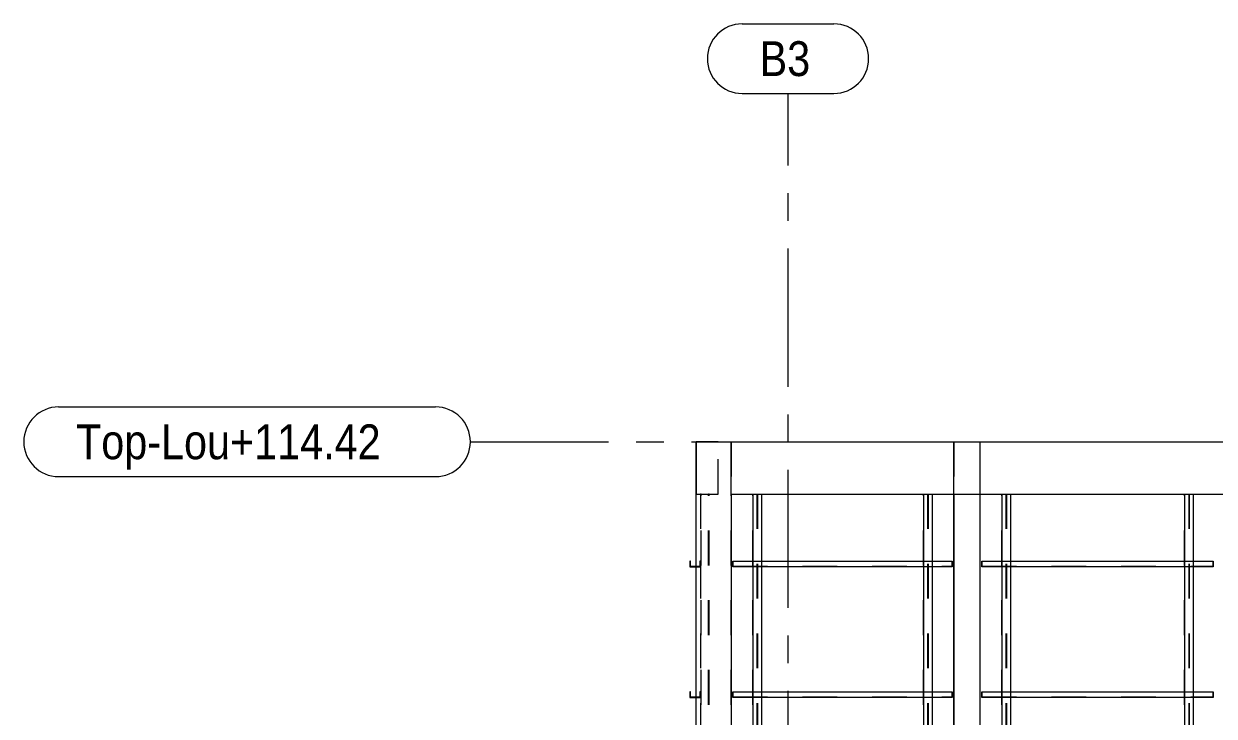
# Model space of a CAD drawing. Header units: millimetres. Extents: x 652937 to 1670132, y 1473552 to 2851037.
# Drawn here: x 663451.75 to 663465.42, y 1524467.35 to 1524475.3 of the extents above; entities that cross this region are included whole.
import ezdxf

# ---------------------------------------------------------------- set-up
doc = ezdxf.new("R2010")
doc.units = ezdxf.units.MM
doc.linetypes.add('XKITLINE00', pattern=[0])
doc.linetypes.add('XKITLINE02', pattern=[4, 2, -2])
doc.layers.add('Part', color=7, linetype='Continuous', lineweight=0)
doc.layers.add('S-GRID', color=7, linetype='Continuous', lineweight=9)
doc.styles.add('Arial', font='arial.ttf')

# ---------------------------------------------------------------- blocks, each defined once
blk = doc.blocks.new('*A771427')
at = {"layer": 'S-GRID', "color": 7, "linetype": 'XKITLINE00', "lineweight": 0}
for p, q in [((380.354674, 177.586798), (388.292174, 177.586798)), ((389.879674, 177.586798), (391.467174, 177.586798)), ((393.054674, 177.586798), (400.992174, 177.586798)), ((402.579674, 177.586798), (404.167174, 177.586798)), ((405.754674, 177.586798), (413.692174, 177.586798)), ((415.279674, 177.586798), (416.867174, 177.586798)), ((418.454674, 177.586798), (426.392174, 177.586798))]:
    blk.add_line(p, q, dxfattribs=at)
at = {"layer": 'S-GRID', "color": 7, "style": 'Arial', "width": 0.85}
blk.add_text('Top-Lou+114.42', height=2, dxfattribs=at).set_placement((357.70526, 176.586798))
blk = doc.blocks.new('*A772428')
at = {"layer": 'Part', "color": 7, "linetype": 'XKITLINE02', "lineweight": 0}
for p, q in [((395.331558, 177.586798), (395.331483, 177.586798)), ((395.331483, 177.586798), (395.331483, 174.586798)), ((395.331483, 177.586798), (395.331558, 177.586798)), ((395.331558, 174.586798), (395.331483, 174.586798)), ((395.331483, 174.586798), (395.331558, 174.586798))]:
    blk.add_line(p, q, dxfattribs=at)
at = {"layer": 'Part', "color": 7, "linetype": 'XKITLINE00', "lineweight": 0}
for p, q in [((395.331558, 177.586798), (475.101557, 177.586798)), ((395.331558, 174.586798), (395.331558, 177.586798)), ((395.331558, 174.586798), (475.101557, 174.586798))]:
    blk.add_line(p, q, dxfattribs=at)
blk = doc.blocks.new('*A774430')
at = {"layer": 'S-GRID', "color": 7, "linetype": 'XKITLINE00', "lineweight": 0}
for p, q in [((398.60158, 193.448192), (398.60158, 197.586798)), ((398.60158, 190.273192), (398.60158, 191.860692)), ((398.60158, 180.748192), (398.60158, 188.685692)), ((398.60158, 177.573192), (398.60158, 179.160692)), ((398.60158, 168.048192), (398.60158, 175.985692)), ((398.60158, 164.873192), (398.60158, 166.460692)), ((398.60158, 155.348192), (398.60158, 163.285692)), ((398.60158, 152.173192), (398.60158, 153.760692)), ((398.60158, 142.648192), (398.60158, 150.585692)), ((398.60158, 139.473192), (398.60158, 141.060692)), ((398.60158, 129.948192), (398.60158, 137.885692)), ((398.60158, 126.773192), (398.60158, 128.360692)), ((398.60158, 117.248192), (398.60158, 125.185692))]:
    blk.add_line(p, q, dxfattribs=at)
at = {"layer": 'S-GRID', "color": 7, "style": 'Arial', "width": 0.85}
blk.add_text('B3', height=2, dxfattribs=at).set_placement((396.970233, 198.586798))
blk = doc.blocks.new('*A806462')
at = {"layer": 'Part', "color": 7, "linetype": 'XKITLINE02', "lineweight": 0}
for p, q in [((393.621402, 174.586798), (393.581395, 174.586798)), ((393.581402, 174.586798), (393.581402, 142.486798)), ((393.621402, 142.486798), (393.621402, 174.586798)), ((394.081402, 174.586798), (394.041395, 174.586798)), ((394.041402, 142.486798), (394.041402, 174.586798)), ((394.081402, 142.486798), (394.081402, 174.586798)), ((393.581395, 142.486798), (393.621402, 142.486798)), ((394.081402, 142.486798), (394.041395, 142.486798))]:
    blk.add_line(p, q, dxfattribs=at)
blk = doc.blocks.new('*A807463')
at = {"layer": 'Part', "color": 7, "linetype": 'XKITLINE02', "lineweight": 0}
for p, q in [((421.381171, 142.486798), (421.381171, 174.586798)), ((421.381171, 174.586798), (421.881202, 174.586798)), ((421.381174, 142.486798), (421.381174, 174.586798)), ((421.381199, 174.586798), (421.381199, 142.486798)), ((421.616174, 174.586798), (421.616174, 142.486798)), ((421.616199, 174.586798), (421.616199, 142.486798)), ((421.646174, 174.586798), (421.646174, 142.486798)), ((421.646199, 174.586798), (421.646199, 142.486798)), ((421.881171, 174.586798), (421.881171, 142.486798)), ((421.881174, 174.586798), (421.881174, 142.486798)), ((421.881199, 174.586798), (421.881199, 142.486798)), ((421.381202, 170.736798), (421.381202, 170.411798)), ((421.881202, 170.736798), (421.881202, 170.411798)), ((421.381202, 163.236798), (421.381202, 162.911798)), ((421.881202, 163.236798), (421.881202, 162.911798)), ((421.381202, 155.736798), (421.381202, 155.411798)), ((421.881202, 155.736798), (421.881202, 155.411798)), ((421.381202, 148.236798), (421.381202, 147.911798)), ((421.881202, 148.236798), (421.881202, 147.911798)), ((421.881202, 142.486798), (421.381171, 142.486798))]:
    blk.add_line(p, q, dxfattribs=at)
at = {"layer": 'Part', "color": 7, "linetype": 'XKITLINE00', "lineweight": 0}
for p, q in [((421.381202, 174.586798), (421.381202, 170.736798)), ((421.881202, 174.586798), (421.881202, 170.736798)), ((421.381202, 170.411798), (421.381202, 163.236798)), ((421.881202, 170.411798), (421.881202, 163.236798)), ((421.381202, 162.911798), (421.381202, 155.736798)), ((421.881202, 162.911798), (421.881202, 155.736798)), ((421.381202, 155.411798), (421.381202, 148.236798)), ((421.881202, 155.411798), (421.881202, 148.236798)), ((421.381202, 147.911798), (421.381202, 142.486798)), ((421.881202, 147.911798), (421.881202, 142.486798))]:
    blk.add_line(p, q, dxfattribs=at)
blk = doc.blocks.new('*A808464')
at = {"layer": 'Part', "color": 7, "linetype": 'XKITLINE02', "lineweight": 0}
for p, q in [((406.381172, 142.486798), (406.381172, 174.586798)), ((406.381172, 174.586798), (406.881202, 174.586798)), ((406.381174, 142.486798), (406.381174, 174.586798)), ((406.381199, 174.586798), (406.381199, 142.486798)), ((406.616174, 174.586798), (406.616174, 142.486798)), ((406.616199, 174.586798), (406.616199, 142.486798)), ((406.646174, 174.586798), (406.646174, 142.486798)), ((406.646199, 174.586798), (406.646199, 142.486798)), ((406.881172, 174.586798), (406.881172, 142.486798)), ((406.881174, 174.586798), (406.881174, 142.486798)), ((406.881199, 174.586798), (406.881199, 142.486798)), ((406.381202, 170.736798), (406.381202, 170.411798)), ((406.881202, 170.736798), (406.881202, 170.411798)), ((406.381202, 163.236798), (406.381202, 162.911798)), ((406.881202, 163.236798), (406.881202, 162.911798)), ((406.381202, 155.736798), (406.381202, 155.411798)), ((406.881202, 155.736798), (406.881202, 155.411798)), ((406.381202, 148.236798), (406.381202, 147.911798)), ((406.881202, 148.236798), (406.881202, 147.911798)), ((406.881202, 142.486798), (406.381172, 142.486798))]:
    blk.add_line(p, q, dxfattribs=at)
at = {"layer": 'Part', "color": 7, "linetype": 'XKITLINE00', "lineweight": 0}
for p, q in [((406.381202, 174.586798), (406.381202, 170.736798)), ((406.881202, 174.586798), (406.881202, 170.736798)), ((406.381202, 170.411798), (406.381202, 163.236798)), ((406.881202, 170.411798), (406.881202, 163.236798)), ((406.381202, 162.911798), (406.381202, 155.736798)), ((406.881202, 162.911798), (406.881202, 155.736798)), ((406.381202, 155.411798), (406.381202, 148.236798)), ((406.881202, 155.411798), (406.881202, 148.236798)), ((406.381202, 147.911798), (406.381202, 142.486798)), ((406.881202, 147.911798), (406.881202, 142.486798))]:
    blk.add_line(p, q, dxfattribs=at)
blk = doc.blocks.new('*A810466')
at = {"layer": 'Part', "color": 7, "linetype": 'XKITLINE02', "lineweight": 0}
for p, q in [((410.881186, 142.486798), (410.881186, 174.586798)), ((410.881186, 174.586798), (411.381216, 174.586798)), ((410.881188, 142.486798), (410.881188, 174.586798)), ((410.881214, 174.586798), (410.881214, 142.486798)), ((411.116188, 174.586798), (411.116188, 142.486798)), ((411.116214, 174.586798), (411.116214, 142.486798)), ((411.146188, 174.586798), (411.146188, 142.486798)), ((411.146214, 174.586798), (411.146214, 142.486798)), ((411.381186, 174.586798), (411.381186, 142.486798)), ((411.381188, 174.586798), (411.381188, 142.486798)), ((411.381214, 174.586798), (411.381214, 142.486798)), ((410.881216, 170.736798), (410.881216, 170.411798)), ((411.381216, 170.736798), (411.381216, 170.411798)), ((410.881216, 163.236798), (410.881216, 162.911798)), ((411.381216, 163.236798), (411.381216, 162.911798)), ((410.881216, 155.736798), (410.881216, 155.411798)), ((411.381216, 155.736798), (411.381216, 155.411798)), ((410.881216, 148.236798), (410.881216, 147.911798)), ((411.381216, 148.236798), (411.381216, 147.911798)), ((411.381216, 142.486798), (410.881186, 142.486798))]:
    blk.add_line(p, q, dxfattribs=at)
at = {"layer": 'Part', "color": 7, "linetype": 'XKITLINE00', "lineweight": 0}
for p, q in [((410.881216, 174.586798), (410.881216, 170.736798)), ((411.381216, 174.586798), (411.381216, 170.736798)), ((410.881216, 170.411798), (410.881216, 163.236798)), ((411.381216, 170.411798), (411.381216, 163.236798)), ((410.881216, 162.911798), (410.881216, 155.736798)), ((411.381216, 162.911798), (411.381216, 155.736798)), ((410.881216, 155.411798), (410.881216, 148.236798)), ((411.381216, 155.411798), (411.381216, 148.236798)), ((410.881216, 147.911798), (410.881216, 142.486798)), ((411.381216, 147.911798), (411.381216, 142.486798))]:
    blk.add_line(p, q, dxfattribs=at)
blk = doc.blocks.new('*A811467')
at = {"layer": 'Part', "color": 7, "linetype": 'XKITLINE02', "lineweight": 0}
for p, q in [((396.581513, 142.486798), (396.581513, 174.586798)), ((396.581513, 174.586798), (397.081543, 174.586798)), ((396.581515, 142.486798), (396.581515, 174.586798)), ((396.58154, 174.586798), (396.58154, 142.486798)), ((396.816515, 174.586798), (396.816515, 142.486798)), ((396.81654, 174.586798), (396.81654, 142.486798)), ((396.846515, 174.586798), (396.846515, 142.486798)), ((396.84654, 174.586798), (396.84654, 142.486798)), ((397.081513, 174.586798), (397.081513, 142.486798)), ((397.081515, 174.586798), (397.081515, 142.486798)), ((397.08154, 174.586798), (397.08154, 142.486798)), ((396.581543, 170.736798), (396.581543, 170.411798)), ((397.081543, 170.736798), (397.081543, 170.411798)), ((396.581543, 163.236798), (396.581543, 162.911798)), ((397.081543, 163.236798), (397.081543, 162.911798)), ((396.581543, 155.736798), (396.581543, 155.411798)), ((397.081543, 155.736798), (397.081543, 155.411798)), ((396.581543, 148.236798), (396.581543, 147.911798)), ((397.081543, 148.236798), (397.081543, 147.911798)), ((397.081543, 142.486798), (396.581513, 142.486798))]:
    blk.add_line(p, q, dxfattribs=at)
at = {"layer": 'Part', "color": 7, "linetype": 'XKITLINE00', "lineweight": 0}
for p, q in [((396.581543, 174.586798), (396.581543, 170.736798)), ((397.081543, 174.586798), (397.081543, 170.736798)), ((396.581543, 170.411798), (396.581543, 163.236798)), ((397.081543, 170.411798), (397.081543, 163.236798)), ((396.581543, 162.911798), (396.581543, 155.736798)), ((397.081543, 162.911798), (397.081543, 155.736798)), ((396.581543, 155.411798), (396.581543, 148.236798)), ((397.081543, 155.411798), (397.081543, 148.236798)), ((396.581543, 147.911798), (396.581543, 142.486798)), ((397.081543, 147.911798), (397.081543, 142.486798))]:
    blk.add_line(p, q, dxfattribs=at)
blk = doc.blocks.new('*A812468')
at = {"layer": 'Part', "color": 7, "linetype": 'XKITLINE02', "lineweight": 0}
for p, q in [((408.131096, 177.586798), (408.131096, 174.586798)), ((408.131096, 177.586798), (408.131187, 177.586798)), ((408.131187, 177.586798), (408.131096, 177.586798)), ((409.631096, 142.486798), (409.631096, 177.586798)), ((408.131187, 142.486798), (408.131096, 142.486798)), ((408.131096, 142.486798), (408.131187, 142.486798))]:
    blk.add_line(p, q, dxfattribs=at)
at = {"layer": 'Part', "color": 7, "linetype": 'XKITLINE00', "lineweight": 0}
for p, q in [((408.131187, 142.486798), (408.131187, 177.586798)), ((408.131187, 177.586798), (409.631187, 177.586798)), ((409.631187, 142.486798), (409.631187, 177.586798)), ((408.131096, 174.586798), (408.131096, 142.486798)), ((408.131187, 142.486798), (409.631187, 142.486798))]:
    blk.add_line(p, q, dxfattribs=at)
blk = doc.blocks.new('*A813469')
at = {"layer": 'Part', "color": 7, "linetype": 'XKITLINE00', "lineweight": 0}
for p, q in [((393.331482, 142.486798), (393.331482, 177.586798)), ((393.331558, 142.486798), (393.331558, 177.586798)), ((393.331558, 177.586798), (395.331558, 177.586798)), ((395.331558, 174.586798), (395.331558, 142.486798)), ((393.331558, 142.486798), (395.331558, 142.486798))]:
    blk.add_line(p, q, dxfattribs=at)
at = {"layer": 'Part', "color": 7, "linetype": 'XKITLINE02', "lineweight": 0}
for p, q in [((393.331482, 177.586798), (393.331558, 177.586798)), ((393.331558, 177.586798), (393.331482, 177.586798)), ((395.331482, 142.486798), (395.331482, 177.586798)), ((395.331558, 177.586798), (395.331558, 174.586798)), ((393.331558, 142.486798), (393.331482, 142.486798)), ((393.331482, 142.486798), (393.331558, 142.486798))]:
    blk.add_line(p, q, dxfattribs=at)
blk = doc.blocks.new('*A815471')
at = {"layer": 'Part', "color": 7, "linetype": 'XKITLINE00', "lineweight": 0}
for p, q in [((409.731187, 163.236798), (423.031187, 163.236798)), ((409.731187, 162.911798), (409.731187, 163.236798)), ((423.031187, 162.911798), (409.731187, 162.911798)), ((423.031187, 163.236798), (423.031187, 162.911798))]:
    blk.add_line(p, q, dxfattribs=at)
at = {"layer": 'Part', "color": 7, "linetype": 'XKITLINE02', "lineweight": 0}
for p, q in [((409.731187, 163.236798), (409.731187, 162.911798)), ((409.731187, 162.941798), (423.031187, 162.941798)), ((423.031187, 162.911798), (423.031187, 163.236798))]:
    blk.add_line(p, q, dxfattribs=at)
blk = doc.blocks.new('*A816472')
at = {"layer": 'Part', "color": 7, "linetype": 'XKITLINE00', "lineweight": 0}
for p, q in [((395.431562, 163.236798), (408.031187, 163.236798)), ((395.431562, 162.911798), (395.431562, 163.236798)), ((408.031187, 162.911798), (395.431562, 162.911798)), ((408.031187, 163.236798), (408.031187, 162.911798))]:
    blk.add_line(p, q, dxfattribs=at)
at = {"layer": 'Part', "color": 7, "linetype": 'XKITLINE02', "lineweight": 0}
for p, q in [((395.431562, 163.236798), (395.431562, 162.911798)), ((395.431562, 162.941798), (408.031187, 162.941798)), ((408.031187, 162.911798), (408.031187, 163.236798))]:
    blk.add_line(p, q, dxfattribs=at)
blk = doc.blocks.new('*A823479')
at = {"layer": 'Part', "color": 7, "linetype": 'XKITLINE00', "lineweight": 0}
for p, q in [((392.95638, 163.236798), (392.956386, 163.236798)), ((392.95638, 162.911798), (392.956386, 162.911798)), ((392.996386, 163.236798), (392.956386, 163.236798)), ((392.956386, 163.236798), (392.956386, 162.911798)), ((392.956386, 162.911798), (393.331476, 162.911798)), ((392.99638, 163.236798), (392.996386, 163.236798)), ((392.99638, 162.941798), (392.996386, 162.941798)), ((392.996386, 162.941798), (392.996386, 163.236798)), ((392.996386, 162.941798), (393.331476, 162.941798))]:
    blk.add_line(p, q, dxfattribs=at)
at = {"layer": 'Part', "color": 7, "linetype": 'XKITLINE02', "lineweight": 0}
for p, q in [((393.331476, 162.941798), (393.541386, 162.941798)), ((393.331476, 162.911798), (393.581386, 162.911798)), ((393.54138, 163.236798), (393.541386, 163.236798)), ((393.54138, 162.941798), (393.541386, 162.941798)), ((393.581386, 163.236798), (393.541386, 163.236798)), ((393.541386, 163.236798), (393.541386, 162.941798)), ((393.58138, 163.236798), (393.581386, 163.236798)), ((393.58138, 162.911798), (393.581386, 162.911798)), ((393.581386, 162.911798), (393.581386, 163.236798))]:
    blk.add_line(p, q, dxfattribs=at)
blk = doc.blocks.new('*A869524')
at = {"layer": 'S-GRID', "color": 7, "linetype": 'XKITLINE00', "lineweight": 0}
for p, q in [((356.70526, 179.586798), (378.354674, 179.586798)), ((356.70526, 175.586798), (378.354674, 175.586798))]:
    blk.add_line(p, q, dxfattribs=at)
for centre, start, end in [((356.70526, 177.586798), 90, 270), ((378.354674, 177.586798), 270, 90)]:
    blk.add_arc(centre, 2, start, end, dxfattribs=at)
blk = doc.blocks.new('*A870525')
at = {"layer": 'Part', "color": 7, "linetype": 'XKITLINE02', "lineweight": 0}
for p, q in [((394.581482, 177.586798), (393.3314, 177.586798)), ((394.581482, 174.586798), (394.581482, 177.586798)), ((393.3314, 174.586798), (394.581482, 174.586798))]:
    blk.add_line(p, q, dxfattribs=at)
at = {"layer": 'Part', "color": 7, "linetype": 'XKITLINE00', "lineweight": 0}
blk.add_line((393.331482, 177.586798), (393.331482, 174.586798), dxfattribs=at)
blk = doc.blocks.new('*A871526')
at = {"layer": 'Part', "color": 7, "linetype": 'XKITLINE00', "lineweight": 0}
for p, q in [((409.731187, 170.736798), (423.031187, 170.736798)), ((409.731187, 170.411798), (409.731187, 170.736798)), ((423.031187, 170.411798), (409.731187, 170.411798)), ((423.031187, 170.736798), (423.031187, 170.411798))]:
    blk.add_line(p, q, dxfattribs=at)
at = {"layer": 'Part', "color": 7, "linetype": 'XKITLINE02', "lineweight": 0}
for p, q in [((409.731187, 170.736798), (409.731187, 170.411798)), ((409.731187, 170.441798), (423.031187, 170.441798)), ((423.031187, 170.411798), (423.031187, 170.736798))]:
    blk.add_line(p, q, dxfattribs=at)
blk = doc.blocks.new('*A872527')
at = {"layer": 'Part', "color": 7, "linetype": 'XKITLINE00', "lineweight": 0}
for p, q in [((395.431562, 170.736798), (408.031187, 170.736798)), ((395.431562, 170.411798), (395.431562, 170.736798)), ((408.031187, 170.411798), (395.431562, 170.411798)), ((408.031187, 170.736798), (408.031187, 170.411798))]:
    blk.add_line(p, q, dxfattribs=at)
at = {"layer": 'Part', "color": 7, "linetype": 'XKITLINE02', "lineweight": 0}
for p, q in [((395.431562, 170.736798), (395.431562, 170.411798)), ((395.431562, 170.441798), (408.031187, 170.441798)), ((408.031187, 170.411798), (408.031187, 170.736798))]:
    blk.add_line(p, q, dxfattribs=at)
blk = doc.blocks.new('*A873528')
at = {"layer": 'Part', "color": 7, "linetype": 'XKITLINE00', "lineweight": 0}
for p, q in [((392.95638, 170.736798), (392.956386, 170.736798)), ((392.95638, 170.411798), (392.956386, 170.411798)), ((392.996386, 170.736798), (392.956386, 170.736798)), ((392.956386, 170.736798), (392.956386, 170.411798)), ((392.956386, 170.411798), (393.331476, 170.411798)), ((392.99638, 170.736798), (392.996386, 170.736798)), ((392.99638, 170.441798), (392.996386, 170.441798)), ((392.996386, 170.441798), (392.996386, 170.736798)), ((392.996386, 170.441798), (393.331476, 170.441798))]:
    blk.add_line(p, q, dxfattribs=at)
at = {"layer": 'Part', "color": 7, "linetype": 'XKITLINE02', "lineweight": 0}
for p, q in [((393.331476, 170.441798), (393.541386, 170.441798)), ((393.331476, 170.411798), (393.581386, 170.411798)), ((393.54138, 170.736798), (393.541386, 170.736798)), ((393.54138, 170.441798), (393.541386, 170.441798)), ((393.581386, 170.736798), (393.541386, 170.736798)), ((393.541386, 170.736798), (393.541386, 170.441798)), ((393.58138, 170.736798), (393.581386, 170.736798)), ((393.58138, 170.411798), (393.581386, 170.411798)), ((393.581386, 170.411798), (393.581386, 170.736798))]:
    blk.add_line(p, q, dxfattribs=at)
blk = doc.blocks.new('*A888543')
at = {"layer": 'S-GRID', "color": 7, "linetype": 'XKITLINE00', "lineweight": 0}
for p, q in [((395.970233, 201.586798), (401.232928, 201.586798)), ((395.970233, 197.586798), (401.232928, 197.586798))]:
    blk.add_line(p, q, dxfattribs=at)
for centre, start, end in [((395.970233, 199.586798), 90, 270), ((401.232928, 199.586798), 270, 90)]:
    blk.add_arc(centre, 2, start, end, dxfattribs=at)
blk = doc.blocks.new('a2')
at = {"color": 7, "lineweight": 0, "xscale": 0.2, "yscale": 0.2, "zscale": 0.2}
for name in ['*A888543', '*A774430', '*A869524', '*A771427', '*A813469', '*A870525', '*A772428', '*A812468', '*A806462', '*A811467', '*A808464', '*A810466', '*A807463', '*A873528', '*A872527', '*A871526', '*A823479', '*A816472', '*A815471']:
    blk.add_blockref(name, (174008.504, -117199.243), dxfattribs=at)

msp = doc.modelspace()

# ---------------------------------------------------------------- block references
at = {"color": 7}
msp.add_blockref('a2', (489372.3036, 1641634.2272), dxfattribs=at)

doc.saveas('drawing.dxf')
